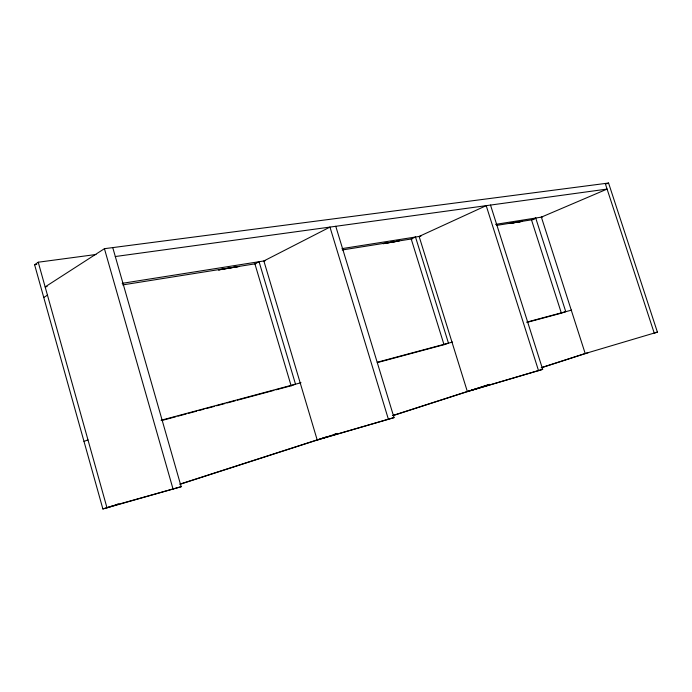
<?xml version="1.0" encoding="UTF-8"?>
<svg xmlns="http://www.w3.org/2000/svg" width="692" height="692" viewBox="0 0 692 692"><rect width="100%" height="100%" fill="white"/><g stroke="black" fill="none" stroke-linecap="round" stroke-linejoin="round"><path stroke-width="1.04" d="M112.753 247.598L181.166 486.71L102.883 508.966L34.6 264.725L38.233 262.216L96.015 254.492M605.249 183.458L654.243 333.137L657.4 332.108L608.562 183.034L104.431 248.688L45.17 286.886L47.16 286.583M43.752 297.482L47.48 295.138M219.269 269.603L218.585 269.966L239.337 266.411L218.931 269.785M383.999 243.376L383.29 243.705L399.111 240.963L383.645 243.541M510.488 223.187L509.779 223.49L522.27 221.31M606.573 183.89L608.562 183.034M541.378 217.132L607.092 189.08L115.27 256.533M84.009 441.409L87.979 439.878M388.446 419.421L329.963 227.08L263.868 260.962L317.221 440.034L394.033 417.613L335.758 226.284M538.549 370.696L486.199 205.654L419.118 236.439L467.377 391.62L542.675 369.355L490.507 205.057M102.883 508.966L113.168 505.653M115.227 504.996L118.306 504.001M179.998 484.115L326.001 437.059M334.227 434.412L337.307 433.417M392.831 415.52L478.172 388.013M480.222 387.356L489.478 384.371M541.914 367.469L584.074 353.88L657.4 332.108M118.306 504.174L106.992 507.824L38.233 262.216M180.041 484.27L337.454 433.512M393.013 415.598L489.728 384.415M541.17 367.833L588.503 352.565M471.555 390.279L542.675 369.355M322.749 438.252L394.033 417.613M114.742 505.324L181.166 486.71M161.072 420.269L301.003 382.719M377.227 362.262L452.559 342.056M526.551 322.195L571.627 310.103M162.257 420.381L175.82 416.74M177.913 416.177L186.26 413.937M188.345 413.375L196.692 411.135M198.777 410.572L203.993 409.171M206.078 408.609L214.425 406.368M216.518 405.806L224.865 403.566M226.95 403.003L235.297 400.763M237.382 400.201L273.902 390.392M275.987 389.83L291.643 385.626M378.239 362.357L443.979 344.694M528.489 321.988L560.831 313.303M122.64 284.922L255.893 263.713M342.237 249.968L412.596 238.766M496.813 225.358L534.129 219.425M510.134 223.334L521.915 221.457M122.155 283.348L265.157 260.754M341.986 248.627L420.952 236.154M495.55 224.372L542.606 216.942M34.6 264.725L36.745 264.439M541.317 216.951L585.233 353.621M104.431 248.688L173.121 489.322M259.067 261.714L254.907 263.86L291.124 385.764L295.51 384.19L259.067 261.714M415.494 237.01L411.212 238.974L444.013 344.685L448.468 343.154L415.494 237.01M535.712 218.032L531.482 219.84L561.385 313.156L565.762 311.677L535.712 218.032"/></g></svg>
